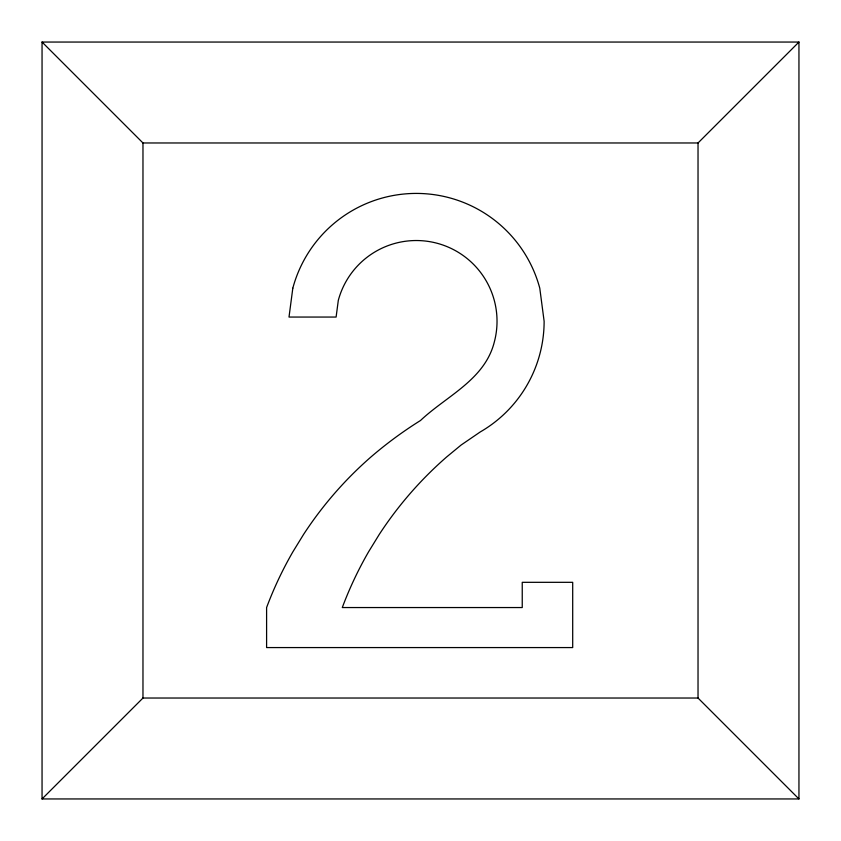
<?xml version="1.0" encoding="UTF-8"?>
<svg xmlns="http://www.w3.org/2000/svg" width="841" height="841" viewBox="0 0 841 841"><rect width="100%" height="100%" fill="white"/><g stroke="black" fill="none" stroke-linecap="round" stroke-linejoin="round"><path stroke-width="1.26" d="M42.05 798.95L142.97 698.03L698.03 698.03L798.95 798.95L42.05 798.95L42.05 42.05L798.95 42.05L798.95 798.95M42.05 42.05L142.97 142.97L698.03 142.97L798.95 42.05M698.03 142.97L698.03 698.03M142.97 142.97L142.97 698.03M292.815 288.179L289.01 317.057L336.106 317.057L338.303 300.374A80.736 80.736 0 0 1 437.183 243.28A80.736 80.736 0 0 1 494.277 342.161C484.721 379.89 446.529 395.911 420.5 420.5C403.06 431.391 386.471 443.596 370.892 457.02A373.446 373.446 0 0 0 303.643 534.319L292.878 551.833A373.446 373.446 0 0 0 266.597 607.549L266.597 647.57L572.7 647.57L572.7 582.319L522.24 582.319L522.24 607.549L342.287 607.549A373.446 373.446 0 0 1 368.568 551.833L379.333 534.319A373.446 373.446 0 0 1 446.582 457.02L461.11 445.036L480.211 431.969A127.832 127.832 0 0 0 544.127 321.262L539.775 288.179A127.832 127.832 0 0 0 292.815 288.179"/></g></svg>
